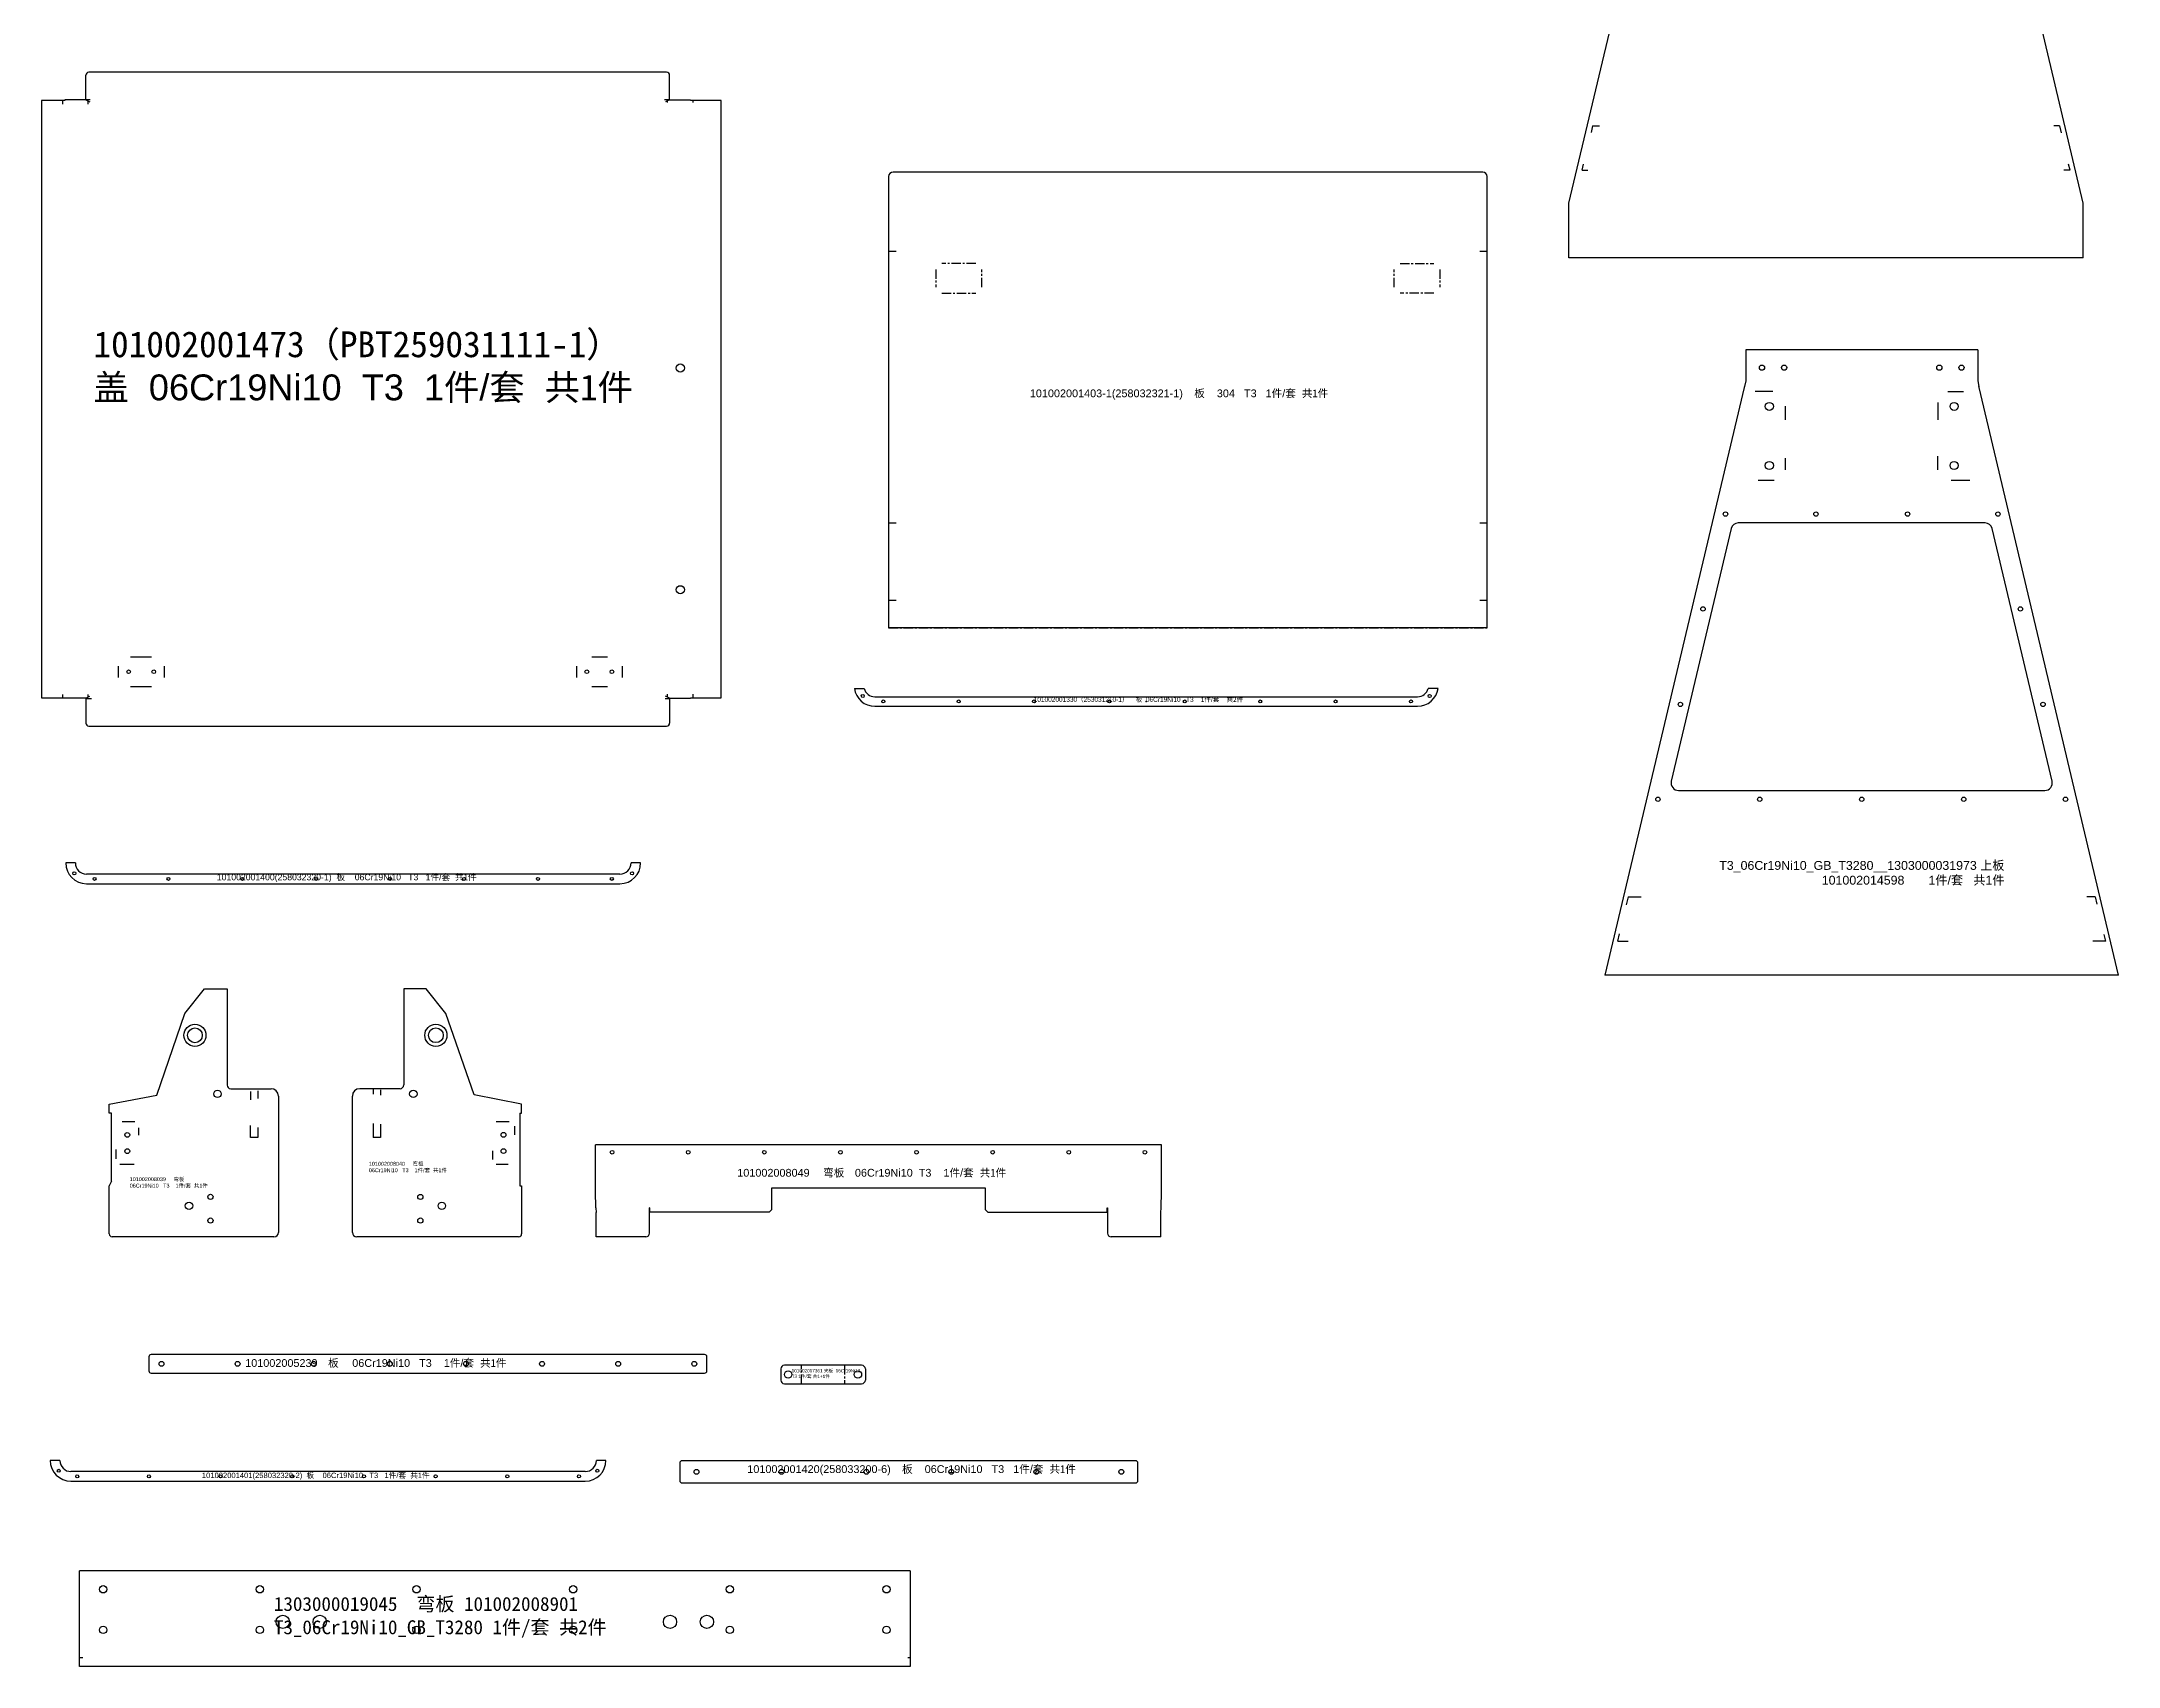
# Model space of a CAD drawing. Extents: x -15495 to 21573, y -5484 to 3275.
# Drawn here: x 4733 to 7543, y -873 to 1326 of the extents above; entities that cross this region are included whole.
import ezdxf

# ---------------------------------------------------------------- set-up
doc = ezdxf.new("R2010")
doc.units = 0
doc.header["$MEASUREMENT"] = 0
doc.linetypes.add('CENTERX2', pattern=[20.32, 12.7, -2.54, 2.54, -2.54])
doc.linetypes.add('HIDDEN', pattern=[0.375, 0.25, -0.125])
doc.layers.get('0').update_dxf_attribs({"linetype": 'CONTINUOUS'})
doc.layers.add('粗实线', color=7, linetype='CONTINUOUS')
doc.styles.get("Standard").update_dxf_attribs({"font": 'arial.ttf'})
doc.styles.add('宋体001', font='')
doc.styles.get('宋体001').set_extended_font_data('SimSun')

# ---------------------------------------------------------------- blocks, each defined once
blk = doc.blocks.new('DWG合并105101002001330_25303')
at = {"color": 7, "linetype": 'CONTINUOUS'}
for p, q in [((27321, -7366.4), (27334.3, -7366.4)), ((27348.7, -7377.4), (28083.2, -7377.4)), ((27348.7, -7390.4), (28083.2, -7390.4)), ((28110.9, -7366.4), (28097.7, -7366.4))]:
    blk.add_line(p, q, dxfattribs=at)
for centre in [(27332.4, -7376.4), (27360.2, -7383.9), (27462.2, -7383.9), (27564.2, -7383.9), (27666.2, -7383.9), (27768.2, -7383.9), (27870.2, -7383.9), (27972.2, -7383.9), (28074.2, -7383.9), (28099.5, -7376.4)]:
    blk.add_circle(centre, 2.05, dxfattribs=at)
for centre, radius, start, end in [((27348.7, -7362.4), 28, 188.2132, 270), ((27348.7, -7362.4), 15, 195.466, 270), ((28083.2, -7362.4), 15, 270, 344.534), ((28083.2, -7362.4), 28, 270, 351.7868)]:
    blk.add_arc(centre, radius, start, end, dxfattribs=at)
blk.add_point((27716, -7383.9), dxfattribs=at)
at = {"color": 3, "insert": (27563.7, -7378.1), "char_height": 6.3, "width": 298.134, "attachment_point": 1}
blk.add_mtext('101002001330{\\fSimSun|b0|i0|c134|p2;（}253031210-1{\\fSimSun|b0|i0|c134|p2;）  板 }06Cr19Ni10   T3    1{\\fSimSun|b0|i0|c134|p2;件}/{\\fSimSun|b0|i0|c134|p2;套  共2件}', dxfattribs=at)
blk = doc.blocks.new('DWG合并134101002001400_25803')
at = {"color": 7, "linetype": 'CONTINUOUS'}
for p, q in [((-2112.6, 1567.3), (-2125.6, 1567.3)), ((-1375.6, 1552.3), (-2097.6, 1552.3)), ((-1347.6, 1567.3), (-1360.6, 1567.3)), ((-2097.6, 1539.3), (-1375.6, 1539.3))]:
    blk.add_line(p, q, dxfattribs=at)
for centre in [(-2114, 1553.3), (-2086.6, 1545.8), (-1986.6, 1545.8), (-1886.6, 1545.8), (-1786.6, 1545.8), (-1686.6, 1545.8), (-1586.6, 1545.8), (-1486.6, 1545.8), (-1386.6, 1545.8), (-1359.3, 1553.3)]:
    blk.add_circle(centre, 2.05, dxfattribs=at)
for centre, radius, start, end in [((-2097.6, 1567.3), 28, 180, 270), ((-2097.6, 1567.3), 15, 180, 270), ((-1375.6, 1567.3), 15, 270, 0), ((-1375.6, 1567.3), 28, 270, 0)]:
    blk.add_arc(centre, radius, start, end, dxfattribs=at)
at = {"color": 3, "insert": (-1569.6, 1552.3), "char_height": 8.4, "width": 370.992, "attachment_point": 3}
blk.add_mtext('101002001400(258032320-1)  {\\fSimSun|b0|i0|c134|p54;板}    06Cr19Ni10   T3   1{\\fSimSun|b0|i0|c134|p54;件}/{\\fSimSun|b0|i0|c134|p54;套}  {\\fSimSun|b0|i0|c134|p54;共1件}', dxfattribs=at)
blk = doc.blocks.new('DWG合并163101002001401_25803')
at = {"color": 7, "linetype": 'CONTINUOUS'}
for p, q in [((-2074.8, 1469.5), (-2087.8, 1469.5)), ((-1335.8, 1469.5), (-1348.8, 1469.5)), ((-1363.8, 1454.5), (-2059.8, 1454.5)), ((-2059.8, 1441.5), (-1363.8, 1441.5))]:
    blk.add_line(p, q, dxfattribs=at)
for centre in [(-2076.2, 1455.5), (-2051.3, 1448), (-1954.3, 1448), (-1857.3, 1448), (-1760.3, 1448), (-1663.3, 1448), (-1566.3, 1448), (-1469.3, 1448), (-1372.3, 1448), (-1347.5, 1455.5)]:
    blk.add_circle(centre, 2.05, dxfattribs=at)
for centre, radius, start, end in [((-2059.8, 1469.5), 28, 180, 270), ((-2059.8, 1469.5), 15, 180, 270), ((-1363.8, 1469.5), 28, 270, 0), ((-1363.8, 1469.5), 15, 270, 0)]:
    blk.add_arc(centre, radius, start, end, dxfattribs=at)
at = {"color": 3, "insert": (-1574.5, 1453), "char_height": 7.35, "width": 313.479, "attachment_point": 3}
blk.add_mtext('101002001401(258032320-2)  {\\fSimSun|b0|i0|c134|p54;板}    06Cr19Ni10   T3   1{\\fSimSun|b0|i0|c134|p54;件}/{\\fSimSun|b0|i0|c134|p54;套}  {\\fSimSun|b0|i0|c134|p54;共1件}', dxfattribs=at)
blk = doc.blocks.new('DWG合并192101002001420_25803')
at = {"color": 7, "linetype": 'CONTINUOUS'}
for p, q in [((-357, -76.2), (-357, -100.2)), ((260, -73.2), (-354, -73.2)), ((263, -100.2), (263, -76.2)), ((-354, -103.2), (260, -103.2))]:
    blk.add_line(p, q, dxfattribs=at)
for centre in [(-334.5, -88.2), (-219.5, -88.2), (-104.5, -88.2), (10.5, -88.2), (125.5, -88.2), (240.5, -88.2)]:
    blk.add_circle(centre, 3.3, dxfattribs=at)
for centre, start, end in [((-354, -76.2), 90, 180), ((260, -76.2), 0, 90), ((-354, -100.2), 180, 270), ((260, -100.2), 270, 0)]:
    blk.add_arc(centre, 3, start, end, dxfattribs=at)
at = {"color": 3, "insert": (179, -79.2), "char_height": 10.5, "width": 448.749, "attachment_point": 3}
blk.add_mtext('101002001420(258033200-6)  {\\fSimSun|b0|i0|c134|p2; 板}    06Cr19Ni10   T3   1{\\fSimSun|b0|i0|c134|p2;件}/{\\fSimSun|b0|i0|c134|p2;套}  {\\fSimSun|b0|i0|c134|p2;共1件}', dxfattribs=at)
blk = doc.blocks.new('DWG合并221101002005239_板_06C')
at = {"color": 7, "linetype": 'CONTINUOUS'}
for p, q in [((27243.9, -7213), (27243.9, -7232)), ((27995.9, -7210), (27246.9, -7210)), ((27998.9, -7232), (27998.9, -7213)), ((27246.9, -7235), (27995.9, -7235))]:
    blk.add_line(p, q, dxfattribs=at)
for centre in [(27260.9, -7222.5), (27363.9, -7222.5), (27466.9, -7222.5), (27569.9, -7222.5), (27672.9, -7222.5), (27775.9, -7222.5), (27878.9, -7222.5), (27981.9, -7222.5)]:
    blk.add_circle(centre, 3.3, dxfattribs=at)
for centre, start, end in [((27246.9, -7213), 90, 180), ((27995.9, -7213), 0, 90), ((27246.9, -7232), 180, 270), ((27995.9, -7232), 270, 0)]:
    blk.add_arc(centre, 3, start, end, dxfattribs=at)
at = {"color": 3, "insert": (27374.2, -7216.2), "char_height": 10.5, "width": 369.805, "attachment_point": 1}
blk.add_mtext('101002005239{\\fSimSun|b0|i0|c134|p54;  板  } 06Cr19Ni10   T3    1{\\fSimSun|b0|i0|c134|p54;件}/{\\fSimSun|b0|i0|c134|p54;套}  {\\fSimSun|b0|i0|c134|p54;共1件}', dxfattribs=at)
blk = doc.blocks.new('DWG合并250101002007361_夹板_06')
at = {"color": 7, "linetype": 'CONTINUOUS'}
for p, q in [((3661.1, 2025.5), (3661.1, 2010.5)), ((3661.1, 2025.5), (3661.1, 2010.5)), ((3770.6, 2030.5), (3666.1, 2030.5)), ((3770.6, 2030.5), (3666.1, 2030.5)), ((3775.6, 2025.5), (3775.6, 2010.5)), ((3775.6, 2025.5), (3775.6, 2010.5)), ((3666.1, 2005.5), (3770.6, 2005.5)), ((3666.1, 2005.5), (3770.6, 2005.5))]:
    blk.add_line(p, q, dxfattribs=at)
at = {"color": 6, "linetype": 'CENTERX2'}
for p, q in [((3689.3, 2005.5), (3689.3, 2030.5)), ((3689.3, 2005.5), (3689.3, 2030.5)), ((3747.5, 2030.5), (3747.5, 2005.5)), ((3747.5, 2030.5), (3747.5, 2005.5))]:
    blk.add_line(p, q, dxfattribs=at)
at = {"color": 7, "linetype": 'CONTINUOUS'}
for centre in [(3671.1, 2018), (3671.1, 2018), (3765.6, 2018), (3765.6, 2018)]:
    blk.add_circle(centre, 5, dxfattribs=at)
for centre, start, end in [((3666.1, 2025.5), 90, 180), ((3666.1, 2025.5), 90, 180), ((3770.6, 2025.5), 0, 90), ((3770.6, 2025.5), 0, 90), ((3666.1, 2010.5), 180, 270), ((3666.1, 2010.5), 180, 270), ((3770.6, 2010.5), 270, 0), ((3770.6, 2010.5), 270, 0)]:
    blk.add_arc(centre, 5, start, end, dxfattribs=at)
at = {"color": 3, "insert": (3675.9, 2025.3), "char_height": 4.48, "width": 93.538, "attachment_point": 1}
blk.add_mtext('101002007361 {\\fSimSun|b0|i0|c134|p54;夹板 }06Cr19Ni10 T3 1{\\fSimSun|b0|i0|c134|p54;件}/{\\fSimSun|b0|i0|c134|p54;套} {\\fSimSun|b0|i0|c134|p54;共}1+1{\\fSimSun|b0|i0|c134|p54;件}', dxfattribs=at)
blk = doc.blocks.new('DWG合并308101002008039_弯板_06')
at = {"color": 7, "linetype": 'CONTINUOUS'}
for p, q in [((23953, -5811.1), (23979.8, -5778)), ((23953, -5811.1), (23979.8, -5778)), ((23979.8, -5778), (24010.2, -5778)), ((23979.8, -5778), (24010.2, -5778)), ((24010.2, -5778), (24010.2, -5908)), ((24010.2, -5778), (24010.2, -5908)), ((23915, -5921.5), (23953, -5811.1)), ((23915, -5921.5), (23953, -5811.1)), ((23850.7, -5934), (23915, -5921.5)), ((23850.7, -5934), (23915, -5921.5)), ((24015.2, -5913), (24069.7, -5913)), ((24015.2, -5913), (24069.7, -5913)), ((24079.7, -5923), (24079.7, -6107.4)), ((24079.7, -5923), (24079.7, -6107.4)), ((23850.7, -5946), (23850.7, -5934)), ((23850.7, -5946), (23850.7, -5934)), ((23853.9, -5946), (23850.7, -5946)), ((23853.9, -5946), (23850.7, -5946)), ((23853.9, -6038), (23853.9, -5946)), ((23853.9, -6038), (23853.9, -5946)), ((23853.9, -6038), (23850.7, -6044.4)), ((23853.9, -6038), (23850.7, -6044.4)), ((23850.7, -6109.4), (23850.7, -6044.4)), ((23850.7, -6109.4), (23850.7, -6044.4)), ((24073.7, -6113.4), (23854.7, -6113.4)), ((24073.7, -6113.4), (23854.7, -6113.4))]:
    blk.add_line(p, q, dxfattribs=at)
at = {"color": 6, "linetype": 'CONTINUOUS'}
for p, q in [((24041.7, -5916.8), (24041.7, -5928)), ((24041.7, -5916.8), (24041.7, -5928)), ((24051.7, -5915.7), (24051.7, -5926.2)), ((24051.7, -5915.7), (24051.7, -5926.2)), ((23868.3, -5957.5), (23885.2, -5957.5)), ((23868.3, -5957.5), (23885.2, -5957.5)), ((23890.2, -5965.9), (23890.2, -5975.7)), ((23890.2, -5965.9), (23890.2, -5975.7)), ((24041.7, -5979), (24041.7, -5962.9)), ((24041.7, -5979), (24041.7, -5962.9)), ((24051.7, -5979), (24041.7, -5979)), ((24051.7, -5979), (24041.7, -5979)), ((24051.7, -5965.4), (24051.7, -5979)), ((24051.7, -5965.4), (24051.7, -5979)), ((23860.2, -6007.9), (23860.2, -5995.2)), ((23860.2, -6007.9), (23860.2, -5995.2)), ((23884.4, -6015.5), (23865.2, -6015.5)), ((23884.4, -6015.5), (23865.2, -6015.5))]:
    blk.add_line(p, q, dxfattribs=at)
blk.add_circle((23966.7, -5840.7), 15, dxfattribs=at)
blk.add_circle((23966.7, -5840.7), 15, dxfattribs=at)
at = {"color": 7, "linetype": 'CONTINUOUS'}
for centre, radius in [((23966.7, -5840.7), 10), ((23966.7, -5840.7), 10), ((23997.2, -5920), 5), ((23997.2, -5920), 5), ((23875.2, -5975.5), 3.25), ((23875.2, -5975.5), 3.25), ((23875.2, -5997.5), 3.25), ((23875.2, -5997.5), 3.25), ((23958.7, -6071.4), 5), ((23958.7, -6071.4), 5), ((23987.7, -6059.4), 3.5), ((23987.7, -6059.4), 3.5), ((23987.7, -6091.4), 3.5), ((23987.7, -6091.4), 3.5)]:
    blk.add_circle(centre, radius, dxfattribs=at)
for centre, radius, start, end in [((24015.2, -5908), 5, 180, 270), ((24015.2, -5908), 5, 180, 270), ((24069.7, -5923), 10, 0, 90), ((24069.7, -5923), 10, 0, 90), ((23854.7, -6109.4), 4, 180, 270), ((23854.7, -6109.4), 4, 180, 270), ((24073.7, -6107.4), 6, 270, 0), ((24073.7, -6107.4), 6, 270, 0)]:
    blk.add_arc(centre, radius, start, end, dxfattribs=at)
at = {"color": 3, "insert": (23878.5, -6032.8), "char_height": 5.25, "width": 108.814, "attachment_point": 1}
blk.add_mtext('101002008039 {\\fSimSun|b0|i0|c134|p54;  弯板  }06Cr19Ni10   T3    1{\\fSimSun|b0|i0|c134|p54;件}/{\\fSimSun|b0|i0|c134|p54;套}  {\\fSimSun|b0|i0|c134|p54;共1件}', dxfattribs=at)
blk = doc.blocks.new('DWG合并337101002008040_弯板_06')
at = {"color": 7, "linetype": 'CONTINUOUS'}
for p, q in [((24406, -5734.3), (24406, -5864.3)), ((24436.4, -5734.3), (24406, -5734.3)), ((24463.2, -5767.4), (24436.4, -5734.3)), ((24501.2, -5877.8), (24463.2, -5767.4)), ((24401, -5869.3), (24346.5, -5869.3)), ((24336.5, -6063.8), (24336.5, -5879.3)), ((24565.5, -5890.3), (24501.2, -5877.8)), ((24565.5, -5902.3), (24565.5, -5890.3)), ((24563.3, -5902.3), (24565.5, -5902.3)), ((24563.3, -5902.3), (24563.3, -6000.8)), ((24563.3, -6000.8), (24565.5, -6000.8)), ((24565.5, -6000.8), (24565.5, -6065.8)), ((24561.5, -6069.8), (24342.5, -6069.8))]:
    blk.add_line(p, q, dxfattribs=at)
at = {"color": 6, "linetype": 'CONTINUOUS'}
for p, q in [((24364.5, -5870.2), (24364.5, -5876.9)), ((24374.5, -5870.7), (24374.5, -5878)), ((24364.5, -5916.6), (24364.5, -5935.3)), ((24374.5, -5917.2), (24374.5, -5935.3)), ((24531, -5913.8), (24548.6, -5913.8)), ((24556, -5920), (24556, -5931.9)), ((24374.5, -5935.3), (24364.5, -5935.3)), ((24526, -5953.6), (24526, -5965)), ((24547.5, -5971.8), (24531, -5971.8))]:
    blk.add_line(p, q, dxfattribs=at)
blk.add_circle((24449.5, -5797), 15, dxfattribs=at)
at = {"color": 7, "linetype": 'CONTINUOUS'}
for centre, radius in [((24449.5, -5797), 10), ((24419, -5876.4), 5), ((24541, -5931.8), 3.25), ((24541, -5953.8), 3.25), ((24428.5, -6015.8), 3.5), ((24457.5, -6027.8), 5), ((24428.5, -6047.8), 3.5)]:
    blk.add_circle(centre, radius, dxfattribs=at)
for centre, radius, start, end in [((24346.5, -5879.3), 10, 90, 180), ((24401, -5864.3), 5, 270, 0), ((24342.5, -6063.8), 6, 180, 270), ((24561.5, -6065.8), 4, 270, 0)]:
    blk.add_arc(centre, radius, start, end, dxfattribs=at)
at = {"color": 3, "insert": (24358.8, -5968.3), "char_height": 5.25, "width": 109.558, "attachment_point": 1}
blk.add_mtext('101002008040 {\\fSimSun|b0|i0|c134|p54;  弯板  }  06Cr19Ni10   T3    1{\\fSimSun|b0|i0|c134|p54;件}/{\\fSimSun|b0|i0|c134|p54;套}  {\\fSimSun|b0|i0|c134|p54;共1件}', dxfattribs=at)
blk = doc.blocks.new('DWG合并366101002008049_弯板_06')
at = {"color": 7, "linetype": 'CONTINUOUS'}
for p, q in [((24655.5, -5564.6), (23889.5, -5564.6)), ((23889.5, -5627.6), (23889.5, -5564.6)), ((24655.5, -5627.6), (24655.5, -5564.6)), ((24655.5, -5627.6), (24655.5, -5564.6)), ((23890.1, -5649.6), (23889.5, -5627.6)), ((24417.5, -5623.1), (24127.5, -5623.1)), ((24127.5, -5623.1), (24127.5, -5652.6)), ((24417.5, -5652.6), (24417.5, -5623.1)), ((24654.8, -5649.6), (24655.5, -5627.6)), ((23890.1, -5649.6), (23890.3, -5656)), ((23890.1, -5649.6), (23890.3, -5656)), ((23890.3, -5689), (23890.3, -5656)), ((23890.3, -5689), (23890.3, -5656)), ((23963, -5649.6), (23962.5, -5649.6)), ((23962.5, -5684), (23962.5, -5649.6)), ((23963, -5649.6), (23962.5, -5649.6)), ((23963, -5649.6), (23962.5, -5649.6)), ((23963, -5649.6), (23962.5, -5649.6)), ((23963, -5655.6), (23963, -5649.6)), ((24124.5, -5655.6), (23963, -5655.6)), ((24124.5, -5655.6), (24127.5, -5652.6)), ((24417.5, -5652.6), (24420.5, -5655.6)), ((24420.5, -5655.6), (24582, -5655.6)), ((24582, -5649.6), (24582.5, -5649.6)), ((24582, -5655.6), (24582, -5649.6)), ((24582, -5649.6), (24582.5, -5649.6)), ((24582, -5649.6), (24582.5, -5649.6)), ((24582, -5649.6), (24582.5, -5649.6)), ((24582.5, -5649.6), (24582.5, -5684)), ((24654.7, -5656), (24654.8, -5649.6)), ((24654.7, -5689), (24654.7, -5656)), ((23957.5, -5689), (23890.3, -5689)), ((24654.7, -5689), (24587.5, -5689))]:
    blk.add_line(p, q, dxfattribs=at)
for centre in [(23912, -5574.6), (23912, -5574.6), (23912, -5574.6), (23912, -5574.6), (24015, -5574.6), (24015, -5574.6), (24015, -5574.6), (24015, -5574.6), (24118, -5574.6), (24118, -5574.6), (24118, -5574.6), (24118, -5574.6), (24221, -5574.6), (24221, -5574.6), (24221, -5574.6), (24221, -5574.6), (24324, -5574.6), (24324, -5574.6), (24324, -5574.6), (24324, -5574.6), (24427, -5574.6), (24427, -5574.6), (24427, -5574.6), (24427, -5574.6), (24530, -5574.6), (24530, -5574.6), (24530, -5574.6), (24530, -5574.6), (24633, -5574.6), (24633, -5574.6), (24633, -5574.6), (24633, -5574.6)]:
    blk.add_circle(centre, 2.5, dxfattribs=at)
for centre, start, end in [((23957.5, -5684), 270, 0), ((24587.5, -5684), 180, 270)]:
    blk.add_arc(centre, 5, start, end, dxfattribs=at)
at = {"color": 3, "insert": (24081.4, -5597.1), "char_height": 10.5, "width": 379.896, "attachment_point": 1}
blk.add_mtext('101002008049 {\\fSimSun|b0|i0|c134|p54;  弯板  }06Cr19Ni10  T3    1{\\fSimSun|b0|i0|c134|p54;件}/{\\fSimSun|b0|i0|c134|p54;套}  {\\fSimSun|b0|i0|c134|p54;共1件}', dxfattribs=at)
blk = doc.blocks.new('101002001473_PBT259031111-')
at = {"color": 7, "linetype": 'CONTINUOUS'}
for p, q in [((-785.2, 3065.3), (-785.2, 3098.8)), ((0.8, 3102.8), (-781.2, 3102.8)), ((4.8, 3065.3), (4.8, 3098.8)), ((-845.1, 3064.7), (-845.1, 2256.1)), ((-813.6, 3064.7), (-845.1, 3064.7)), ((-813.6, 3065.3), (-813.6, 3064.7)), ((-785.2, 3065.3), (-813.6, 3065.3)), ((4.8, 3065.3), (33.3, 3065.3)), ((33.3, 3065.3), (33.3, 3064.7)), ((74.7, 3064.7), (33.3, 3064.7)), ((74.7, 2256.1), (74.7, 3064.7)), ((-845.1, 2256.1), (-813.6, 2256.1)), ((-813.6, 2255.5), (-813.6, 2256.1)), ((-785.2, 2255.5), (-813.6, 2255.5)), ((-785.2, 2255.5), (-785.2, 2221.9)), ((4.8, 2255.5), (33.3, 2255.5)), ((4.8, 2255.5), (4.8, 2221.9)), ((33.3, 2256.1), (74.7, 2256.1)), ((33.3, 2255.5), (33.3, 2256.1)), ((-781.2, 2217.9), (0.8, 2217.9))]:
    blk.add_line(p, q, dxfattribs=at)
at = {"color": 6, "linetype": 'CENTERX2'}
for p, q in [((-816.9, 3064.7), (-816.9, 3059.4)), ((-779.5, 3065.6), (-785.2, 3065.6)), ((-782.4, 3063.9), (-782.4, 3059.4)), ((4.8, 3065.6), (-2.1, 3065.6)), ((2, 3062), (2, 3063.9)), ((36.5, 3062), (36.5, 3064.7)), ((-816.9, 2260.6), (-816.9, 2256.1)), ((-785.2, 2255.2), (-777.4, 2255.2)), ((-782.4, 2260.6), (-782.4, 2256.8)), ((-1.4, 2255.2), (4.8, 2255.2)), ((2, 2256.8), (2, 2261.1)), ((36.5, 2256.1), (36.5, 2261.1))]:
    blk.add_line(p, q, dxfattribs=at)
for p, q in [((-785.2, 3065.3), (-782.4, 3063.9)), ((-782.4, 3063.9), (-779.6, 3062.6)), ((2, 3063.9), (-0.7, 3062.6)), ((4.8, 3065.3), (2, 3063.9)), ((-785.2, 2255.5), (-782.4, 2256.8)), ((-782.4, 2256.8), (-779.6, 2258.2)), ((2, 2256.8), (-0.7, 2258.2)), ((4.8, 2255.5), (2, 2256.8))]:
    blk.add_line(p, q)
at = {"color": 6, "linetype": 'CONTINUOUS'}
for p, q in [((-724.5, 2311.4), (-696.2, 2311.4)), ((-100.5, 2311.4), (-79, 2311.4)), ((-741.2, 2298.8), (-741.2, 2283.7)), ((-679.2, 2298.8), (-679.2, 2283.7)), ((-121.2, 2298.8), (-121.2, 2283.7)), ((-59.2, 2298.8), (-59.2, 2283.7)), ((-724.5, 2271.4), (-696.2, 2271.4)), ((-100.5, 2271.4), (-79, 2271.4))]:
    blk.add_line(p, q, dxfattribs=at)
at = {"color": 7, "linetype": 'CONTINUOUS'}
for centre, radius in [((19.3, 2702.4), 5.5), ((19.3, 2402.4), 5.5), ((-727.2, 2291.4), 2.5), ((-693.2, 2291.4), 2.5), ((-107.2, 2291.4), 2.5), ((-73.2, 2291.4), 2.5)]:
    blk.add_circle(centre, radius, dxfattribs=at)
for centre, start, end in [((-781.2, 3098.8), 90, 180), ((0.8, 3098.8), 0, 90), ((-781.2, 2221.9), 180, 270), ((0.8, 2221.9), 270, 0)]:
    blk.add_arc(centre, 4, start, end, dxfattribs=at)
at = {"color": 3, "insert": (-774.8, 2752.1), "char_height": 35, "width": 746.754, "attachment_point": 1}
blk.add_mtext('{\\fSimSun|b0|i0|c134|p2;101002001473（PBT259031111-1）}  {\\fSimSun|b0|i0|c134|p2;盖}  06Cr19Ni10  T3  1{\\fSimSun|b0|i0|c134|p2;件}/{\\fSimSun|b0|i0|c134|p2;套}  {\\fSimSun|b0|i0|c134|p2;共1件}', dxfattribs=at)
blk = doc.blocks.new('101002001403-1_258032321-1')
at = {"color": 7, "linetype": 'CONTINUOUS'}
for p, q in [((765.7, 330.1), (765.7, -280.3)), ((1569.7, 336.1), (771.7, 336.1)), ((1575.7, -280.3), (1575.7, 330.1)), ((1575.7, -280.3), (765.7, -280.3))]:
    blk.add_line(p, q, dxfattribs=at)
at = {"color": 6, "linetype": 'CENTERX2'}
for p, q in [((775.7, 228.9), (765.7, 228.9)), ((1575.7, 228.9), (1565.7, 228.9)), ((829.7, 204.6), (829.7, 180.6)), ((883.7, 212.6), (837.7, 212.6)), ((891.7, 180.6), (891.7, 204.6)), ((1449.7, 180.6), (1449.7, 204.6)), ((1457.7, 212.6), (1503.7, 212.6)), ((1511.7, 204.6), (1511.7, 180.6)), ((837.7, 172.6), (883.7, 172.6)), ((1503.7, 172.6), (1457.7, 172.6)), ((765.7, -138.6), (775.7, -138.6)), ((1565.7, -138.6), (1575.7, -138.6)), ((765.7, -243.1), (775.7, -243.1)), ((1565.7, -243.1), (1575.7, -243.1))]:
    blk.add_line(p, q, dxfattribs=at)
at = {"color": 7, "linetype": 'CENTERX2'}
blk.add_line((765.7, -280.3), (1575.7, -280.3), dxfattribs=at)
at = {"color": 7, "linetype": 'CONTINUOUS'}
for centre, start, end in [((771.7, 330.1), 90, 180), ((1569.7, 330.1), 0, 90)]:
    blk.add_arc(centre, 6, start, end, dxfattribs=at)
at = {"color": 3, "insert": (1360.7, 42.1), "char_height": 10.5, "width": 1218.863, "attachment_point": 3}
blk.add_mtext('101002001403-1(258032321-1)  {\\fSimSun|b0|i0|c134|p2; 板}    304   T3   1{\\fSimSun|b0|i0|c134|p2;件}/{\\fSimSun|b0|i0|c134|p2;套}  {\\fSimSun|b0|i0|c134|p2;共1件}', dxfattribs=at)
blk = doc.blocks.new('101002008901__弯板')
at = {"color": 7, "linetype": 'CONTINUOUS'}
for p, q in [((-126576, 9866.6), (-127700, 9866.6)), ((-127700, 9737.1), (-127700, 9866.6)), ((-126576, 9866.6), (-126576, 9737.1)), ((-126576, 9737.1), (-127700, 9737.1))]:
    blk.add_line(p, q, dxfattribs=at)
at = {"color": 6, "linetype": 'CENTERX2'}
for p, q in [((-127700, 9749.4), (-127695.8, 9749.4)), ((-126579.3, 9749.4), (-126576, 9749.4))]:
    blk.add_line(p, q, dxfattribs=at)
at = {"color": 7, "linetype": 'CONTINUOUS'}
for centre, radius in [((-127668, 9841.6), 5), ((-127456, 9841.6), 5), ((-127244, 9841.6), 5), ((-127032, 9841.6), 5), ((-126820, 9841.6), 5), ((-126608, 9841.6), 5), ((-127668, 9786.6), 5), ((-127456, 9786.6), 5), ((-127425, 9797.6), 9), ((-127375, 9797.6), 9), ((-127244, 9786.6), 5), ((-127032, 9786.6), 5), ((-126901, 9797.6), 9), ((-126851, 9797.6), 9), ((-126820, 9786.6), 5), ((-126608, 9786.6), 5)]:
    blk.add_circle(centre, radius, dxfattribs=at)
at = {"color": 3, "insert": (-127437, 9831.2), "char_height": 18.9, "width": 589.356, "attachment_point": 1, "style": '宋体001'}
blk.add_mtext('{\\Ftxt|c134;1303000019045  }弯板 {\\Ftxt|c134;101002008901 T3_06Cr19Ni10_GB_T3280 1}件{\\Ftxt|c134;/}套{\\Ftxt|c134; }共{\\Ftxt|c134;2}件', dxfattribs=at)
blk = doc.blocks.new('T3_06CR19NI10_GB_T3280__16')
at = {"color": 6, "linetype": 'CONTINUOUS'}
for p, q in [((6990.4, 1899.4), (6995.9, 1899.4)), ((7297.7, 1899.4), (7304.8, 1899.4)), ((6981.2, 1860.7), (6991, 1860.7)), ((7307, 1860.7), (7314.1, 1860.7)), ((6965.3, 1778.9), (6965.3, 1786.2)), ((6965.3, 1778.9), (6975.5, 1778.9)), ((7329.9, 1778.9), (7323.3, 1778.9)), ((7329.9, 1778.9), (7329.9, 1786.5)), ((6947.6, 1702.1), (6945.5, 1693)), ((6947.6, 1702.1), (6959.3, 1702.1)), ((7347.6, 1702.1), (7337.7, 1702.1)), ((7347.6, 1702.1), (7349.9, 1692.6)), ((6933.4, 1642.1), (6935.8, 1652.1)), ((6933.4, 1642.1), (6949.7, 1642.1)), ((7361.8, 1642.1), (7349.6, 1642.1)), ((7361.8, 1642.1), (7359.6, 1651.3)), ((6883.6, 1432.1), (6881.4, 1422.8)), ((6883.6, 1432.1), (6895, 1432.1)), ((7411.6, 1432.1), (7401.4, 1432.1)), ((7411.6, 1432.1), (7413.7, 1423.2)), ((6869.4, 1372.1), (6871.4, 1380.7)), ((7425.8, 1372.1), (7423.8, 1380.7)), ((6869.4, 1372.1), (6881, 1372.1)), ((7425.8, 1372.1), (7415.1, 1372.1)), ((6831.6, 1212.1), (6829.5, 1203.3)), ((6831.6, 1212.1), (6840.8, 1212.1)), ((7463.6, 1212.1), (7455.9, 1212.1)), ((7463.6, 1212.1), (7465.8, 1202.9)), ((6817.4, 1152.1), (6819.4, 1160.5)), ((7477.8, 1152.1), (7475.8, 1160.5)), ((6817.4, 1152.1), (6825.2, 1152.1)), ((7477.8, 1152.1), (7469.5, 1152.1))]:
    blk.add_line(p, q, dxfattribs=at)
at = {"color": 6, "linetype": 'HIDDEN'}
blk.add_line((7304.6, 1910.2), (6990.6, 1910.2), dxfattribs=at)
at = {"color": 6, "linetype": 'CONTINUOUS'}
for centre in [(6966.6, 1721.1), (7328.6, 1721.1)]:
    blk.add_circle(centre, 14.8, dxfattribs=at)
at = {"layer": '粗实线', "linetype": 'CONTINUOUS'}
for p, q in [((6990.4, 1919.4), (7304.8, 1919.4)), ((6990.6, 1919.4), (6990.6, 1900.4)), ((7304.6, 1900.4), (7304.6, 1919.4)), ((6981.3, 1861), (6989.6, 1896.6)), ((7313.9, 1861), (7305.7, 1896.6)), ((6799.6, 1107.5), (6977.8, 1860.2)), ((6977.8, 1860.2), (6981, 1860.2)), ((6981, 1860.2), (6981.1, 1860.3)), ((6981.3, 1861), (6981.1, 1860.3)), ((7314.2, 1860.3), (7313.9, 1861)), ((7314.2, 1860.2), (7314.2, 1860.3)), ((7317.4, 1860.2), (7314.2, 1860.2)), ((7495.6, 1107.5), (7317.4, 1860.2)), ((6799.6, 1033.4), (6799.6, 1107.5)), ((7495.6, 1033.4), (7495.6, 1107.5)), ((7495.6, 1033.4), (6799.6, 1033.4))]:
    blk.add_line(p, q, dxfattribs=at)
for centre, radius, start, end in [((6968, 1904.4), 23, 340.105, 350.1758), ((7326.6, 1904.2), 22.3, 189.6822, 200.0371)]:
    blk.add_arc(centre, radius, start, end, dxfattribs=at)
at = {"insert": (7330.2, 1378.2), "char_height": 12, "width": 497.968, "attachment_point": 3}
blk.add_mtext('{\\C2;\\c2092017;T3_06Cr19Ni10_GB_T3280__1303000031958 \\fSimSun|b0|i0|c134|p54;下板 \\fArial|b0|i0|c0|p34;101002014586      1\\fSimSun|b0|i0|c134|p54;件\\fArial|b0|i0|c0|p34;/\\fSimSun|b0|i0|c134|p54;套\\fArial|b0|i0|c0|p34;   \\fSimSun|b0|i0|c134|p54;共\\fArial|b0|i0|c0|p34;1\\fSimSun|b0|i0|c134|p54;件}', dxfattribs=at)
blk = doc.blocks.new('T3_06CR19NI10_GB_T3280__17')
at = {"color": 6, "linetype": 'CONTINUOUS'}
for p, q in [((7075.7, 852.5), (7051.4, 852.5)), ((7312.1, 852.5), (7333.3, 852.5)), ((7092.8, 814.4), (7092.8, 833)), ((7298.8, 837.6), (7298.8, 814.4)), ((7092.8, 746.7), (7092.8, 762.3)), ((7298.8, 746.7), (7298.8, 765.2)), ((7055.8, 732.5), (7077.5, 732.5)), ((7316.6, 732.5), (7341.9, 732.5)), ((6879.8, 168.8), (6877.2, 157.8)), ((6879.8, 168.8), (6897.1, 168.8)), ((7511.8, 168.8), (7500.4, 168.8)), ((7511.8, 168.8), (7514.1, 159)), ((6865.6, 108.8), (6867.9, 118.8)), ((7526, 108.8), (7523.9, 117.6)), ((6865.6, 108.8), (6879.8, 108.8)), ((7526, 108.8), (7508.4, 108.8))]:
    blk.add_line(p, q, dxfattribs=at)
at = {"layer": '粗实线', "linetype": 'CONTINUOUS'}
for p, q in [((7352.8, 909), (7038.8, 909)), ((7038.8, 909), (7038.8, 867)), ((7352.8, 909), (7352.8, 867)), ((7036.6, 858.1), (6848.3, 62.8)), ((7037.1, 859.6), (7036.6, 858.1)), ((7038.8, 867), (7037.1, 859.6)), ((7352.8, 867), (7354.4, 859.6)), ((7354.9, 858.1), (7354.4, 859.6)), ((7543.2, 62.8), (7354.9, 858.1)), ((7362.7, 674.8), (7028.8, 674.8)), ((7019, 667.1), (6938.1, 325.1)), ((7453.4, 325.1), (7372.5, 667.1)), ((6947.8, 312.8), (7443.7, 312.8)), ((7543.2, 62.8), (6848.3, 62.8))]:
    blk.add_line(p, q, dxfattribs=at)
for centre, radius in [((7060.8, 885), 3.5), ((7090.8, 885), 3.5), ((7300.8, 885), 3.5), ((7330.8, 885), 3.5), ((7070.8, 832.5), 5.5), ((7320.8, 832.5), 5.5), ((7070.8, 752.5), 5.5), ((7320.8, 752.5), 5.5), ((7011.4, 686.8), 3), ((7133.8, 686.8), 3), ((7257.8, 686.8), 3), ((7380.1, 686.8), 3), ((6981, 558.4), 3), ((7410.5, 558.4), 3), ((6950.4, 429.2), 3), ((7441.1, 429.2), 3), ((6920, 300.8), 3), ((7057.8, 300.8), 3), ((7195.8, 300.8), 3), ((7333.8, 300.8), 3), ((7471.5, 300.8), 3)]:
    blk.add_circle(centre, radius, dxfattribs=at)
for centre, start, end in [((7028.8, 664.8), 90, 166.68), ((7362.7, 664.8), 13.32, 90), ((6947.8, 322.8), 166.68, 270), ((7443.7, 322.8), 270, 13.32)]:
    blk.add_arc(centre, 10, start, end, dxfattribs=at)
at = {"insert": (7388.9, 217.3), "char_height": 12, "width": 497.968, "attachment_point": 3}
blk.add_mtext('{\\C2;\\c2092017;T3_06Cr19Ni10_GB_T3280__1303000031973 \\fSimSun|b0|i0|c134|p54;上板 \\fArial|b0|i0|c0|p34;101002014598       1\\fSimSun|b0|i0|c134|p54;件\\fArial|b0|i0|c0|p34;/\\fSimSun|b0|i0|c134|p54;套\\fArial|b0|i0|c0|p34;   \\fSimSun|b0|i0|c134|p54;共\\fArial|b0|i0|c0|p34;1\\fSimSun|b0|i0|c134|p54;件}', dxfattribs=at)

msp = doc.modelspace()

# ---------------------------------------------------------------- block references
for name, p in [('T3_06CR19NI10_GB_T3280__16', (0, 0)), ('T3_06CR19NI10_GB_T3280__17', (0, 0)), ('DWG合并105101002001330_25303', (-21488.44474, 7817.07268)), ('DWG合并134101002001400_25803', (6890.98154, -1352.70465)), ('DWG合并308101002008039_弯板_06', (-19026.51547, 5822.07525)), ('DWG合并337101002008040_弯板_06', (-19183.25408, 5778.45092)), ('DWG合并366101002008049_弯板_06', (-18407.26248, 5397.69722)), ('DWG合并221101002005239_板_06C', (-22365.95236, 6759.32687)), ('DWG合并250101002007361_夹板_06', (2071.82598, -2495.66371)), ('DWG合并163101002001401_25803', (6832.21223, -2063.50435)), ('DWG合并192101002001420_25803', (5953.3688, -521.26964))]:
    msp.add_blockref(name, p)
at = {"color": 1}
for name, p in [('101002001473_PBT259031111-', (5577.73147, -1817.99836)), ('101002001403-1_258032321-1', (5113.26502, 813.34001)), ('101002008901__弯板', (132484.09872, -10609.95803))]:
    msp.add_blockref(name, p, dxfattribs=at)

doc.saveas('drawing.dxf')
